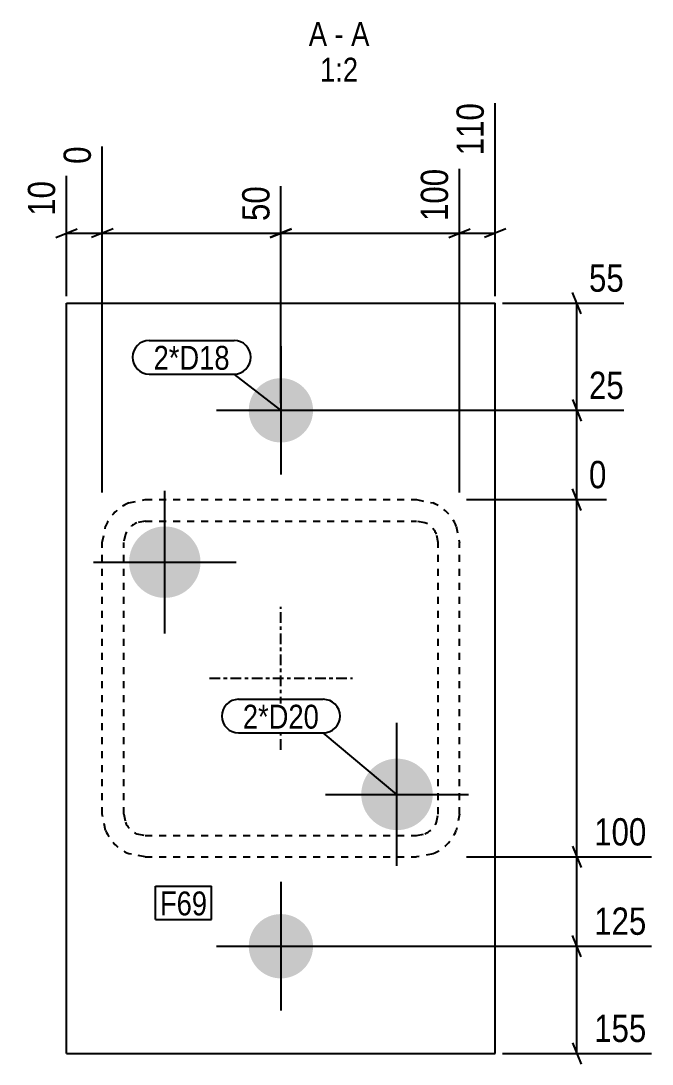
# Model space of a CAD drawing. Header units: millimetres. Extents: x 3 to 34735, y 3 to 809.
# Drawn here: x 18405.5 to 18582.2, y 4.8 to 296.8 of the extents above; entities that cross this region are included whole.
import ezdxf

# ---------------------------------------------------------------- set-up
doc = ezdxf.new("R2010")
doc.units = ezdxf.units.MM
doc.linetypes.add('DXK_LINE_DOT2', pattern=[3.9198, 1.9599, -1.9599])
doc.linetypes.add('DXK_LINE_DOT3', pattern=[5.9187, 2.979, -0.9799, 0.9799, -0.9799])
for name, color, linetype in [('MÅLSÆTNING', 7, 'Continuous'), ('STÅL', 7, 'Continuous'), ('TEKST', 7, 'Continuous')]:
    doc.layers.add(name, color=color, linetype=linetype)
doc.styles.add('Arial Narrow', font='ARIALN.TTF', dxfattribs={"height": 0.2})

msp = doc.modelspace()

# ---------------------------------------------------------------- hatches: boundary and pattern name
at = {"layer": 'STÅL', "linetype": 'Continuous'}
for points in [[(18478.31, 196.8, -1), (18478.31, 178.8, -1)], [(18435.81, 145.3, -1), (18455.81, 145.3, -1)], [(18500.81, 80.3, -1), (18520.81, 80.3, -1)], [(18478.31, 46.8, -1), (18478.31, 28.8, -1)]]:
    msp.add_hatch(color=96, dxfattribs=at).paths.add_polyline_path(points)

# ---------------------------------------------------------------- linework, layer by layer
at = {"layer": 'MÅLSÆTNING', "color": 7, "linetype": 'Continuous'}
for p, q in [((18538.31, 219.8), (18538.31, 273.81)), ((18428.31, 164.8), (18428.31, 261.66)), ((18428.31, 164.8), (18428.31, 261.66)), ((18528.31, 164.8), (18528.31, 255.41)), ((18528.31, 164.8), (18528.31, 255.41)), ((18418.31, 219.8), (18418.31, 253.45)), ((18478.31, 189.8), (18478.31, 250.54)), ((18478.31, 189.8), (18478.31, 250.54)), ((18415.31, 236.19), (18421.31, 238.59)), ((18418.31, 237.39), (18428.31, 237.39)), ((18431.31, 238.59), (18425.31, 236.19)), ((18431.31, 238.59), (18425.31, 236.19)), ((18428.31, 237.39), (18478.31, 237.39)), ((18481.31, 238.59), (18475.31, 236.19)), ((18475.31, 236.19), (18481.31, 238.59)), ((18478.31, 237.39), (18528.31, 237.39)), ((18525.31, 236.19), (18531.31, 238.59)), ((18528.31, 237.39), (18538.31, 237.39)), ((18541.31, 238.59), (18535.31, 236.19)), ((18562.36, 214.8), (18559.96, 220.8)), ((18540.31, 217.8), (18574.31, 217.8)), ((18561.16, 187.8), (18561.16, 217.8)), ((18559.96, 190.8), (18562.36, 184.8)), ((18559.96, 190.8), (18562.36, 184.8)), ((18480.31, 187.8), (18574.31, 187.8)), ((18480.31, 187.8), (18574.31, 187.8)), ((18561.16, 162.8), (18561.16, 187.8)), ((18562.36, 159.8), (18559.96, 165.8)), ((18562.36, 159.8), (18559.96, 165.8)), ((18530.31, 162.8), (18569.43, 162.8)), ((18530.31, 162.8), (18569.43, 162.8)), ((18561.16, 62.8), (18561.16, 162.8)), ((18559.96, 65.8), (18562.36, 59.8)), ((18559.96, 65.8), (18562.36, 59.8)), ((18530.31, 62.8), (18582.1, 62.8)), ((18530.31, 62.8), (18582.1, 62.8)), ((18561.16, 37.8), (18561.16, 62.8)), ((18562.36, 34.8), (18559.96, 40.8)), ((18562.36, 34.8), (18559.96, 40.8)), ((18480.31, 37.8), (18582.1, 37.8)), ((18480.31, 37.8), (18582.1, 37.8)), ((18561.16, 7.8), (18561.16, 37.8)), ((18559.96, 10.8), (18562.36, 4.8)), ((18540.31, 7.8), (18582.1, 7.8))]:
    msp.add_line(p, q, dxfattribs=at)
at = {"layer": 'STÅL', "color": 2, "linetype": 'Continuous'}
for p, q in [((18418.31, 7.8), (18418.31, 217.8)), ((18418.31, 217.8), (18538.31, 217.8)), ((18538.31, 7.8), (18538.31, 217.8)), ((18418.31, 7.8), (18538.31, 7.8))]:
    msp.add_line(p, q, dxfattribs=at)
at = {"layer": 'STÅL', "color": 96, "linetype": 'Continuous'}
for p, q in [((18478.31, 205.8), (18478.31, 169.8)), ((18460.31, 187.8), (18496.31, 187.8)), ((18445.81, 125.3), (18445.81, 165.3)), ((18425.81, 145.3), (18465.81, 145.3)), ((18510.81, 60.3), (18510.81, 100.3)), ((18490.81, 80.3), (18530.81, 80.3)), ((18478.31, 55.8), (18478.31, 19.8)), ((18460.31, 37.8), (18496.31, 37.8))]:
    msp.add_line(p, q, dxfattribs=at)
at = {"layer": 'STÅL', "color": 7, "linetype": 'DXK_LINE_DOT2'}
for p, q in [((18435.72, 161.89), (18440.31, 162.8)), ((18440.31, 162.8), (18516.31, 162.8)), ((18516.31, 162.8), (18520.91, 161.89)), ((18428.31, 150.8), (18429.23, 155.39)), ((18440.31, 156.8), (18438.02, 156.34)), ((18440.31, 156.8), (18516.31, 156.8)), ((18518.61, 156.34), (18516.31, 156.8)), ((18527.4, 155.39), (18528.31, 150.8)), ((18434.77, 153.1), (18434.31, 150.8)), ((18522.31, 150.8), (18521.86, 153.1)), ((18428.31, 74.8), (18428.31, 150.8)), ((18434.31, 74.8), (18434.31, 150.8)), ((18522.31, 74.8), (18522.31, 150.8)), ((18528.31, 74.8), (18528.31, 150.8)), ((18429.23, 70.21), (18428.31, 74.8)), ((18434.31, 74.8), (18434.77, 72.5)), ((18521.86, 72.5), (18522.31, 74.8)), ((18528.31, 74.8), (18527.4, 70.21)), ((18438.02, 69.26), (18440.31, 68.8)), ((18440.31, 68.8), (18516.31, 68.8)), ((18516.31, 68.8), (18518.61, 69.26)), ((18440.31, 62.8), (18435.72, 63.71)), ((18440.31, 62.8), (18516.31, 62.8)), ((18520.91, 63.71), (18516.31, 62.8))]:
    msp.add_line(p, q, dxfattribs=at)
at = {"layer": 'STÅL', "color": 7, "linetype": 'DXK_LINE_DOT3'}
for p, q in [((18478.31, 92.8), (18478.31, 132.8)), ((18458.31, 112.8), (18498.31, 112.8))]:
    msp.add_line(p, q, dxfattribs=at)
at = {"layer": 'STÅL', "color": 7, "linetype": 'DXK_LINE_DOT2'}
for centre, radius, start, end in [((18440.31, 150.8), 12, 112.5, 157.5), ((18516.31, 150.8), 12, 22.5, 67.5), ((18440.31, 150.8), 6, 112.5, 157.5), ((18516.31, 150.8), 6, 22.5, 67.5), ((18440.31, 74.8), 12, 202.5, 247.5), ((18440.31, 74.8), 6, 202.5, 247.5), ((18516.31, 74.8), 6, 292.5, 337.5), ((18516.31, 74.8), 12, 292.5, 337.5)]:
    msp.add_arc(centre, radius, start, end, dxfattribs=at)

# ---------------------------------------------------------------- wipeouts: each hides what was drawn before it
at = {"color": 0, "linetype": 'Continuous'}
for points, layer in [([(18426.71, 263.26), (18415.51, 263.26), (18415.51, 255.19), (18426.71, 255.19)], 'MÅLSÆTNING'), ([(18416.71, 253.59), (18405.51, 253.59), (18405.51, 240.64), (18416.71, 240.64)], 'MÅLSÆTNING'), ([(18582.24, 64.4), (18582.24, 75.6), (18564.41, 75.6), (18564.41, 64.4)], 'MÅLSÆTNING'), ([(18582.24, 39.4), (18582.24, 50.6), (18564.41, 50.6), (18564.41, 39.4)], 'MÅLSÆTNING'), ([(18582.24, 9.4), (18582.24, 20.6), (18564.41, 20.6), (18564.41, 9.4)], 'MÅLSÆTNING'), ([(18491.23, 289.81), (18491.23, 296.81), (18486.12, 296.81), (18486.12, 289.81)], 'TEKST'), ([(18495.88, 289.81), (18495.88, 296.81), (18493.33, 296.81), (18493.33, 289.81)], 'TEKST'), ([(18503.09, 289.81), (18503.09, 296.81), (18497.98, 296.81), (18497.98, 289.81)], 'TEKST'), ([(18499.94, 279.81), (18499.94, 286.81), (18489.27, 286.81), (18489.27, 279.81)], 'TEKST')]:
    msp.add_wipeout(points, dxfattribs=at).dxf.layer = layer
at = {"color": 0}
for points in [[(18463.99, 199.16), (18463.99, 206.16), (18442.67, 206.16), (18442.67, 199.16)], [(18457.66, 46.44), (18457.66, 53.44), (18444.45, 53.44), (18444.45, 46.44)]]:
    msp.add_wipeout(points, dxfattribs=at).dxf.layer = 'TEKST'

# ---------------------------------------------------------------- next in the draw order: texts
at = {"layer": 'MÅLSÆTNING', "color": 3, "linetype": 'Continuous', "style": 'Arial Narrow'}
for s, height, p in [('0', 7.64, (18425.11, 256.79)), ('10', 7.635, (18415.11, 242.24))]:
    msp.add_text(s, height=height, rotation=90.0002, dxfattribs=at).set_placement(p)
for s, p in [('100', (18566.01, 66)), ('125', (18566.01, 41)), ('155', (18566.01, 11))]:
    msp.add_text(s, height=7.635, dxfattribs=at).set_placement(p)
at = {"layer": 'TEKST', "color": 3, "linetype": 'Continuous', "style": 'Arial Narrow'}
for s, height, p in [('A', 6.68, (18486.12, 289.81)), ('A', 6.68, (18497.98, 289.81)), ('-', 6.68, (18493.33, 289.81)), ('1:2', 6.681, (18489.27, 279.81))]:
    msp.add_text(s, height=height, dxfattribs=at).set_placement(p)

# ---------------------------------------------------------------- next in the draw order: wipeouts: each hides what was drawn before it
at = {"color": 0, "linetype": 'Continuous'}
for points in [[(18526.71, 257.01), (18515.51, 257.01), (18515.51, 239.19), (18526.71, 239.19)], [(18476.71, 252.14), (18465.51, 252.14), (18465.51, 239.19), (18476.71, 239.19)], [(18575.91, 219.4), (18575.91, 230.6), (18562.96, 230.6), (18562.96, 219.4)], [(18575.91, 189.4), (18575.91, 200.6), (18562.96, 200.6), (18562.96, 189.4)], [(18571.03, 164.4), (18571.03, 175.6), (18562.96, 175.6), (18562.96, 164.4)]]:
    msp.add_wipeout(points, dxfattribs=at).dxf.layer = 'MÅLSÆTNING'
at = {"color": 0}
for points in [[(18463.99, 199.16), (18463.99, 206.16), (18442.67, 206.16), (18442.67, 199.16)], [(18488.97, 98.71), (18488.97, 105.71), (18467.66, 105.71), (18467.66, 98.71)], [(18457.66, 46.44), (18457.66, 53.44), (18444.45, 53.44), (18444.45, 46.44)]]:
    msp.add_wipeout(points, dxfattribs=at).dxf.layer = 'TEKST'

# ---------------------------------------------------------------- next in the draw order: linework, layer by layer
at = {"layer": 'MÅLSÆTNING', "color": 7, "linetype": 'Continuous'}
msp.add_line((18525.31, 236.19), (18531.31, 238.59), dxfattribs=at)
at = {"layer": 'TEKST', "color": 7, "linetype": 'Continuous'}
for p, q in [((18441.47, 207.36), (18465.19, 207.36)), ((18441.47, 197.96), (18465.19, 197.96)), ((18478.31, 187.8), (18465.19, 197.96)), ((18443.25, 54.64), (18458.86, 54.64)), ((18443.25, 45.24), (18443.25, 54.64)), ((18458.86, 45.24), (18458.86, 54.64)), ((18443.25, 45.24), (18458.86, 45.24))]:
    msp.add_line(p, q, dxfattribs=at)
for centre, start, end in [((18441.47, 202.66), 90, 270), ((18465.19, 202.66), 270, 90)]:
    msp.add_arc(centre, 4.7, start, end, dxfattribs=at)

# ---------------------------------------------------------------- next in the draw order: texts
at = {"layer": 'MÅLSÆTNING', "color": 3, "linetype": 'Continuous', "style": 'Arial Narrow'}
for s, p in [('100', (18525.11, 240.79)), ('50', (18475.11, 240.79))]:
    msp.add_text(s, height=7.635, rotation=90.0002, dxfattribs=at).set_placement(p)
for s, height, p in [('55', 7.635, (18564.56, 221)), ('25', 7.635, (18564.56, 191)), ('0', 7.64, (18564.56, 166))]:
    msp.add_text(s, height=height, dxfattribs=at).set_placement(p)
at = {"layer": 'TEKST', "color": 3, "style": 'Arial Narrow'}
for s, p in [('2*D18', (18442.67, 199.16)), ('F69', (18444.45, 46.44))]:
    msp.add_text(s, height=6.681, dxfattribs=at).set_placement(p)

# ---------------------------------------------------------------- next in the draw order: wipeouts: each hides what was drawn before it
at = {"color": 0, "linetype": 'Continuous'}
msp.add_wipeout([(18536.71, 275.41), (18525.51, 275.41), (18525.51, 257.59), (18536.71, 257.59)], dxfattribs=at).dxf.layer = 'MÅLSÆTNING'
at = {"color": 0}
msp.add_wipeout([(18488.97, 98.71), (18488.97, 105.71), (18467.66, 105.71), (18467.66, 98.71)], dxfattribs=at).dxf.layer = 'TEKST'

# ---------------------------------------------------------------- next in the draw order: linework, layer by layer
at = {"layer": 'TEKST', "color": 7, "linetype": 'Continuous'}
for p, q in [((18466.46, 106.91), (18490.17, 106.91)), ((18466.46, 97.51), (18490.17, 97.51)), ((18510.81, 80.3), (18490.17, 97.51))]:
    msp.add_line(p, q, dxfattribs=at)
for centre, start, end in [((18466.46, 102.21), 90, 270), ((18490.17, 102.21), 270, 90)]:
    msp.add_arc(centre, 4.7, start, end, dxfattribs=at)

# ---------------------------------------------------------------- next in the draw order: texts
at = {"layer": 'MÅLSÆTNING', "color": 3, "linetype": 'Continuous', "style": 'Arial Narrow'}
msp.add_text('110', height=7.635, rotation=90.0002, dxfattribs=at).set_placement((18535.11, 259.19))
at = {"layer": 'TEKST', "color": 3, "style": 'Arial Narrow'}
msp.add_text('2*D20', height=6.681, dxfattribs=at).set_placement((18467.66, 98.71))

doc.saveas('drawing.dxf')
